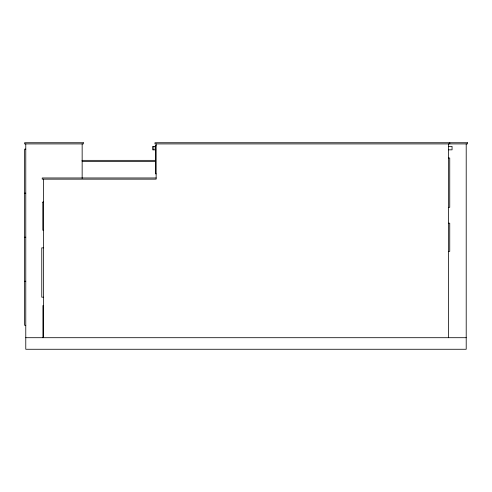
<?xml version="1.0" encoding="UTF-8"?>
<svg xmlns="http://www.w3.org/2000/svg" width="492" height="492" viewBox="0 0 492 492"><rect width="100%" height="100%" fill="white"/><g stroke="black" fill="none" stroke-linecap="round" stroke-linejoin="round"><path stroke-width="0.74" d="M156.142 145.361L155.57 145.361L155.57 173.861L156.142 173.861M155.743 146.364L152.674 146.364L152.674 149.832L155.743 149.832M448.587 146.364L452.056 146.364L452.056 149.832L448.587 149.832M25.775 149.144L24.618 149.144L24.618 325.317L25.775 325.317M448.587 158.006L449.743 158.006L449.743 207.335L448.587 207.335M81.98 160.355L155.38 160.355M82.152 161.53L155.38 161.53M156.142 177.975L42.22 177.975L42.22 179.15L156.142 179.15L156.142 143.91M24.618 193.184L25.775 193.184M43.394 202.052L42.816 202.052L42.816 230.238L43.394 230.238M42.816 202.218L43.394 202.218M448.587 223.19L449.743 223.19L449.743 251.375L448.587 251.375M24.618 237.23L25.775 237.23M43.394 247.851L41.771 247.851L41.771 297.18L43.394 297.18M24.618 281.27L25.775 281.27M43.394 305.563L42.933 305.563L42.933 337.703M25.775 337.703L466.207 337.703M466.207 143.91L466.207 349.265L25.775 349.265L25.775 143.91M449.78 142.735L449.78 143.91M448.587 143.91L448.587 337.703M153.83 146.364L153.83 149.832M82.152 143.91L82.152 178.381M43.394 179.15L43.394 337.703M83.326 142.735L24.6 142.735L24.6 143.91L83.326 143.91L83.326 142.735M467.4 142.735L154.986 142.735L154.986 143.91L467.4 143.91L467.4 142.735"/></g></svg>
